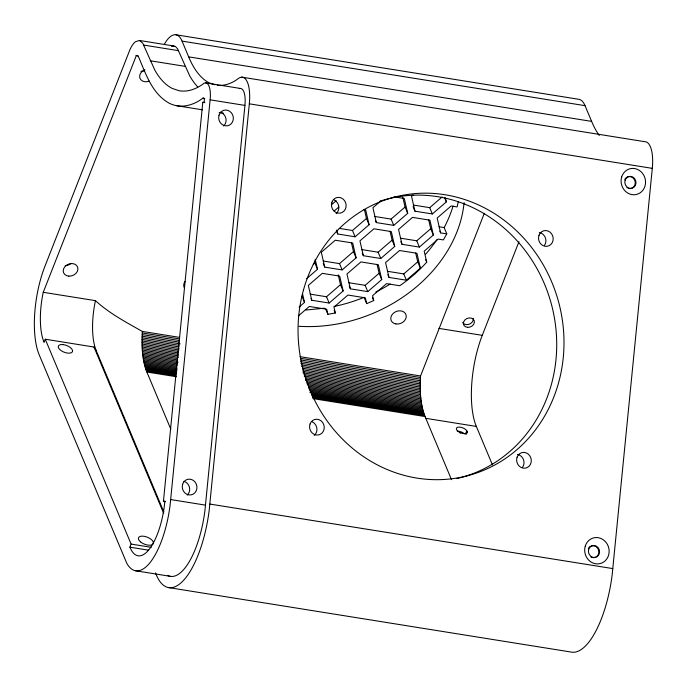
<?xml version="1.0" encoding="UTF-8"?>
<svg xmlns="http://www.w3.org/2000/svg" width="687" height="687" viewBox="0 0 687 687"><rect width="100%" height="100%" fill="white"/><g stroke="black" fill="none" stroke-linecap="round" stroke-linejoin="round"><path stroke-width="1.03" d="M170.823 429.195L146.863 372.01C141.848 359.155 141.642 345.02 142.346 331.426C126.073 322.272 109.302 313.349 95.45 300.657L43.247 292.301L43.006 293.452A49.275 18.128 -80.9 0 0 44.054 342.332L45.265 339.223L93.99 347.029L96.249 350.696L163.841 512.004M451.505 479.663L425.064 416.562C420.049 403.716 419.851 389.572 420.556 375.978L484.326 213.253M210.128 99.83L210.342 96.755A18.686 6.879 -80.9 0 0 204.46 83.067L200.364 85.841A180.046 66.244 -80.9 0 1 178.826 90.667L172.179 88.391A180.046 66.244 -80.9 0 1 154.884 70.229L142.733 43.161L139.392 40.464L135.399 41.752A26.51 9.755 -80.9 0 0 130.109 49.241L44.938 266.273A64.432 23.71 -80.9 0 0 37.811 290.841L37.484 292.49A64.432 23.71 -80.9 0 0 34.676 314.071L34.582 315.702A64.432 23.71 -80.9 0 0 39.176 354.758L126.855 563.426A64.415 23.702 -80.9 0 0 170.118 504.988L210.128 99.83L244.924 105.403L204.924 510.561A64.415 23.702 -80.9 0 1 167.843 575.5M244.924 105.403L245.139 102.329A18.686 6.879 -80.9 0 0 239.265 88.64M165.541 501.716L163.429 501.381L202.785 102.329L204.245 101.942L204.348 100.491A3.487 1.28 -80.9 0 0 203.249 97.932L199.719 100.414A195.228 71.826 -80.9 0 1 169.157 103.179C152.351 93.853 145.97 74.411 138.946 57.777L138.353 56.609A11.31 4.165 -80.9 0 0 136.378 55.449L43.247 292.301M155.494 572.924L156.318 574.899A75.802 27.892 -80.9 0 0 185.275 578.351A75.802 27.892 -80.9 0 0 209.209 510.175L249.329 103.823A30.091 11.069 -80.9 0 0 247.38 82.105L246.238 79.967A30.091 11.069 -80.9 0 0 238.432 78.455L235.65 80.482A168.659 62.053 -80.9 0 1 217.307 85.282M168.375 587.548L571.335 652.083A75.802 27.892 -80.9 0 0 612.177 574.71L652.298 168.358A30.091 11.069 -80.9 0 0 644.818 141.694L241.85 77.159M458.323 201.446L457.121 206.933L451.144 205.971L437.164 218.037L440.599 232.884L446.782 233.872L443.355 239.926L438.16 239.093L424.188 251.159L426.73 262.176L423.553 265.611A138.345 110.667 -22.7 0 1 402.23 284.014L399.722 285.74L386.558 283.637L372.586 295.693L373.711 300.571L366.678 303.62L364.041 297.325L361.663 298.313A138.345 110.667 -22.7 0 1 334.019 306.479M95.45 300.657L95.201 301.816A49.275 18.128 -80.9 0 0 95.673 349.211L96.249 350.696M163.429 501.381L164.88 500.986L164.408 505.503A49.241 18.12 -80.9 0 1 131.337 550.167L129.877 547.187L131.097 544.078L45.265 339.223M492.45 464.884L476.34 426.421A66.33 24.406 -80.9 0 1 482.265 335.333L518.951 241.738M465.537 434.09L466.808 430.852A5.685 2.696 21.4 0 0 460.436 427.202A5.685 2.696 21.4 0 0 456.417 429.195A5.685 2.696 21.4 0 0 461.956 433.257L464.129 433.6A5.685 2.696 21.4 0 0 467.083 431.513L466.808 430.852M466.129 433.935L467.083 431.513M466.421 434.012L467.057 432.398M446.782 233.872L444.146 227.577L444.635 226.684A138.345 110.667 -22.7 0 0 453.077 205.988M331.503 204.769L336.158 200.75M334.14 211.064L338.803 207.045M380.675 201.042L372.912 207.74L376.339 222.588L393.737 225.379L407.709 213.314L404.282 198.466L394.046 196.834M313.306 264.315L314.861 262.975L314.397 261M339.18 228.367L352.483 230.497L366.454 218.44L364.402 209.535M306.625 278.656L317.497 269.27L315.213 259.377M336.965 232.206L337.721 234.009L355.119 236.792L369.091 224.735L365.664 209.887L363.621 209.561M413.085 194.988L411.53 196.327L414.957 211.175L432.355 213.958L446.327 201.901L445.416 197.942M323.13 261L339.507 263.628L353.479 251.562L351.418 242.657M374.724 216.465L391.101 219.084L405.072 207.027L402.788 197.126M299.077 307.089L304.513 302.392L302.46 293.486M342.143 269.914L356.115 257.857L352.689 243.009L335.282 240.218L321.31 252.284L324.736 267.131L342.143 269.914L339.507 263.628M298.33 315.96L309.322 306.471L326.72 309.253L327.888 314.303L335.333 313.014L333.968 307.115L347.94 295.049L365.347 297.84L366.678 303.62M310.146 294.122L326.523 296.75L340.494 284.684L338.21 274.783M361.748 249.587L378.125 252.206L392.097 240.149L390.036 231.236M413.342 205.044L429.719 207.672L442.145 196.946M329.159 303.044L343.131 290.979L339.704 276.131L322.306 273.349L308.334 285.406L311.761 300.253L329.159 303.044L326.523 296.75M380.761 258.501L394.733 246.444L391.307 231.596L373.9 228.805L359.928 240.871L363.354 255.719L380.761 258.501L378.125 252.206M348.764 282.709L365.14 285.328L379.112 273.271L377.06 264.358M400.366 238.166L416.743 240.793L430.715 228.728L428.654 219.823M367.777 291.623L381.749 279.566L378.322 264.718L360.924 261.927L346.952 273.993L350.379 288.841L367.777 291.623L365.14 285.328M419.379 247.088L433.351 235.023L429.925 220.175L412.526 217.393L398.546 229.449L401.981 244.297L419.379 247.088L416.743 240.793M387.382 271.288L403.758 273.915L417.73 261.85L415.678 252.945M406.395 280.21L420.367 268.145L416.94 253.297L399.542 250.515L385.57 262.571L388.997 277.419L406.395 280.21L403.758 273.915M171.561 46.458L172.901 46.02L175.408 46.501L177.529 48.734L189.681 75.802A180.046 66.244 -80.9 0 0 197.779 86.957M324.444 308.171L306.007 310.043M176.044 34.797L579.004 99.332A37.905 13.946 -80.9 0 1 585.032 105.661L591.627 121.393A168.659 62.053 -80.9 0 0 599.244 135.502M164.554 43.891A37.905 13.946 -80.9 0 1 172.282 35.389L174.197 34.771A37.905 13.946 -80.9 0 1 182.064 41.126L585.032 105.661M139.392 40.464L174.189 46.038M143.703 45.076L178.5 50.649M182.064 41.126L188.659 56.858L591.627 121.393M136.017 55.57L138.104 55.896M150.273 60.774L185.078 66.347M205.507 82.861L240.304 88.434M249.329 103.823L652.298 168.358M202.665 98.258L204.752 98.593M202.785 102.329L204.906 102.672M176.361 105.652L202.459 109.826M219.17 112.505L223.344 113.175M438.993 226.753L444.146 227.577M438.856 328.386L482.265 335.333M142.346 331.426L179.376 337.351M299.961 356.665L420.556 375.978M142.261 332.955L179.281 338.88M300.932 358.365L420.461 377.507M142.175 334.578L179.204 340.503M300.854 359.988L420.384 379.13M142.115 336.192L179.135 342.117M300.786 361.602L420.324 380.744M142.072 337.789L180.149 343.886M300.743 363.2L420.272 382.35M142.037 339.378L179.067 345.312M301.773 364.96L420.246 383.939M142.029 340.958L179.058 346.883M301.756 366.54L420.238 385.51M142.037 342.512L179.058 348.446M302.821 368.266L420.246 387.073M142.063 344.058L179.084 349.992M302.847 369.812L420.264 388.619M142.106 345.587L178.07 351.349M302.89 371.341L420.307 390.147M142.166 347.098L178.131 352.86M302.95 372.852L420.367 391.65M142.235 348.592L178.208 354.346M304.083 374.509L420.444 393.144M142.329 350.061L178.294 355.814M304.178 375.978L420.538 394.613M142.441 351.504L178.405 357.266M305.346 377.601L420.65 396.064M142.57 352.938L177.478 358.528M305.475 379.026L420.779 397.49M142.716 354.337L177.624 359.928M305.621 380.426L420.925 398.889M142.879 355.72L177.787 361.31M306.84 381.981L421.088 400.272M143.059 357.068L177.967 362.659M307.02 383.329L421.268 401.629M143.257 358.399L177.109 363.818M307.218 384.66L421.457 402.96M143.471 359.705L177.315 365.123M308.489 386.128L421.672 404.257M143.695 360.976L176.49 366.231M308.721 387.408L421.904 405.536M143.944 362.221L176.739 367.476M308.961 388.653L422.153 406.781M144.201 363.44L176.997 368.687M309.227 389.864L422.411 407.992M144.485 364.625L177.272 369.872M310.558 391.221L422.685 409.177M144.777 365.776L176.507 370.86M309.794 392.208L422.986 410.337M145.086 366.901L176.817 371.985M311.159 393.496L423.295 411.453M145.412 367.992L176.087 372.904M311.486 394.587L423.613 412.543M145.747 369.048L176.43 373.96M311.829 395.643L423.956 413.6M146.108 370.07L175.726 374.81M313.238 396.837L424.308 414.622M146.477 371.057L176.095 375.798M312.551 397.653L424.678 415.609M146.863 372.01L176.482 376.751M312.937 398.606L425.064 416.562M425.519 418.289L476.34 426.421M209.853 504.06L612.821 568.596M170.694 499.561L205.49 505.134M131.097 544.078L151.226 547.307M129.877 547.187L148.675 550.201M135.416 570.742L170.221 576.316M214.748 84.759L209.252 82.869A168.659 62.053 -80.9 0 1 188.659 56.858M444.446 197.409L446.327 201.901M439.843 231.081L440.599 232.884M429.719 207.672L432.355 213.958M430.715 228.728L433.351 235.023M413.076 206.684L414.957 211.175M405.072 207.027L407.709 213.314M425.597 259.48L426.73 262.176M417.73 261.85L420.367 268.145M400.847 241.601L401.981 244.297M391.101 219.084L393.737 225.379M392.097 240.149L394.733 246.444M375.583 220.793L376.339 222.588M366.454 218.44L369.091 224.735M387.863 274.723L388.997 277.419M379.112 273.271L381.749 279.566M362.229 253.014L363.354 255.719M352.483 230.497L355.119 236.792M353.479 251.562L356.115 257.857M372.586 297.875L373.711 300.571M349.245 286.144L350.379 288.841M340.494 284.684L343.131 290.979M323.233 263.533L324.736 267.131M314.861 262.975L317.497 269.27M334.2 310.318L335.333 313.014M325.647 308.944L327.888 314.303M311.005 298.459L311.761 300.253M301.876 296.106L304.513 302.392M93.99 347.029L163.652 513.292M336.81 230.051L337.721 234.009M517.457 454.433A7.961 7.299 75 0 1 522.627 467.194M312.259 421.844A7.961 7.299 75 0 1 314.242 435.472M539.347 232.575A7.961 7.299 75 0 1 544.516 245.336M334.148 199.986A7.961 7.299 75 0 1 336.132 213.614M220.261 112.247A7.961 7.299 75 0 1 225.834 118.198A7.961 7.299 75 0 1 223.644 126.022M183.85 481.347A7.961 7.299 75 0 1 189.423 487.298A7.961 7.299 75 0 1 187.233 495.121M380.203 201.119A144.03 132.153 75 0 1 384.926 199.677M385.879 199.419A144.03 132.153 75 0 1 551.077 303.027A144.03 132.153 75 0 1 462.549 477.079M461.595 477.345A144.03 132.153 75 0 1 456.803 478.556M589.978 546.68A6.063 5.565 75 0 1 598.592 550.098A6.063 5.565 75 0 1 593.259 557.732M592.1 557.543A6.063 5.565 75 0 1 590.983 557.105M588.416 548.466A6.063 5.565 75 0 1 588.742 547.951M589.111 547.479A6.063 5.565 75 0 1 589.523 547.05M625.522 178.337A6.063 5.565 75 0 1 634.668 180.063A6.063 5.565 75 0 1 630.262 188.59M629.678 188.59A6.063 5.565 75 0 1 628.511 188.41M627.403 187.963A6.063 5.565 75 0 1 626.879 187.654M624.835 179.324A6.063 5.565 75 0 1 625.153 178.809M473.18 318.296A5.685 4.551 -22.7 0 1 469.333 324.161A5.685 4.551 -22.7 0 1 462.643 322.401M459.423 432.647A11.37 5.393 21.4 0 1 460.548 433.05M457.302 431.135A5.685 2.696 21.4 0 1 464.403 433.875M144.734 70.667A7.583 6.063 -22.7 0 1 140.921 71.285M70.993 263.43A7.583 6.063 -22.7 0 1 65.248 265.671M149.131 81.152A7.583 6.063 -22.7 0 1 139.942 78.224A7.583 6.063 -22.7 0 1 144.888 69.791M184.468 288.051A7.961 6.363 -22.7 0 1 185.052 281.447M436.906 239.669A138.345 110.667 -22.7 0 1 425.614 254.233M390.242 283.997A138.345 110.667 -22.7 0 1 375.849 292.035M464.094 202.682A138.345 110.667 -22.7 0 1 299.068 326.299M63.256 344.608L62.551 344.539A7.583 3.59 21.4 0 0 60.971 350.525A7.583 3.59 21.4 0 0 72.487 351.615A7.583 3.59 21.4 0 0 63.256 344.608M538.994 235.298A7.961 7.299 75 0 0 546.998 246.324A7.961 7.299 75 0 0 551.567 233.752A7.961 7.299 75 0 0 538.994 235.298M331.933 202.141A7.961 7.299 75 0 0 339.936 213.159A7.961 7.299 75 0 0 344.505 200.587A7.961 7.299 75 0 0 331.933 202.141M517.105 457.156A7.961 7.299 75 0 0 525.108 468.182A7.961 7.299 75 0 0 529.677 455.61A7.961 7.299 75 0 0 517.105 457.156M310.043 423.999A7.961 7.299 75 0 0 318.047 435.017A7.961 7.299 75 0 0 322.615 422.445A7.961 7.299 75 0 0 310.043 423.999M182.613 484.283A7.961 7.299 75 0 0 191.123 494.872A7.961 7.299 75 0 0 195.065 482.025A7.961 7.299 75 0 0 182.613 484.283M219.024 115.184A7.961 7.299 75 0 0 227.534 125.764A7.961 7.299 75 0 0 231.476 112.926A7.961 7.299 75 0 0 219.024 115.184M140.5 541.871A7.961 3.77 21.4 0 0 153.158 543.898A7.961 3.77 21.4 0 0 144.064 536.281A7.961 3.77 21.4 0 0 140.5 541.871M303.491 289.957A144.03 132.153 75 0 0 462.153 477.027A144.03 132.153 75 0 0 527.418 242.305A144.03 132.153 75 0 0 303.491 289.957M585.264 546.113A13.268 12.168 75 0 0 599.442 563.744A13.268 12.168 75 0 0 606.011 542.335A13.268 12.168 75 0 0 585.264 546.113M588.673 549.402A6.063 5.565 75 0 0 595.157 557.458A6.063 5.565 75 0 0 598.154 547.676A6.063 5.565 75 0 0 588.673 549.402M621.675 176.971A13.268 12.168 75 0 0 635.861 194.601A13.268 12.168 75 0 0 642.422 173.201A13.268 12.168 75 0 0 621.675 176.971M625.084 180.26A6.063 5.565 75 0 0 631.568 188.324A6.063 5.565 75 0 0 634.573 178.534A6.063 5.565 75 0 0 625.084 180.26M68.88 276.148A7.583 6.063 -22.7 0 0 77.64 267.097A7.583 6.063 -22.7 0 0 65.213 266.307A7.583 6.063 -22.7 0 0 68.88 276.148M467.615 327.347A5.685 4.551 -22.7 0 0 474.185 320.563A5.685 4.551 -22.7 0 0 464.859 319.97A5.685 4.551 -22.7 0 0 467.615 327.347M395.952 323.955A7.961 6.363 -22.7 0 0 406.12 315.178A7.961 6.363 -22.7 0 0 393.462 313.152A7.961 6.363 -22.7 0 0 395.952 323.955"/></g></svg>
